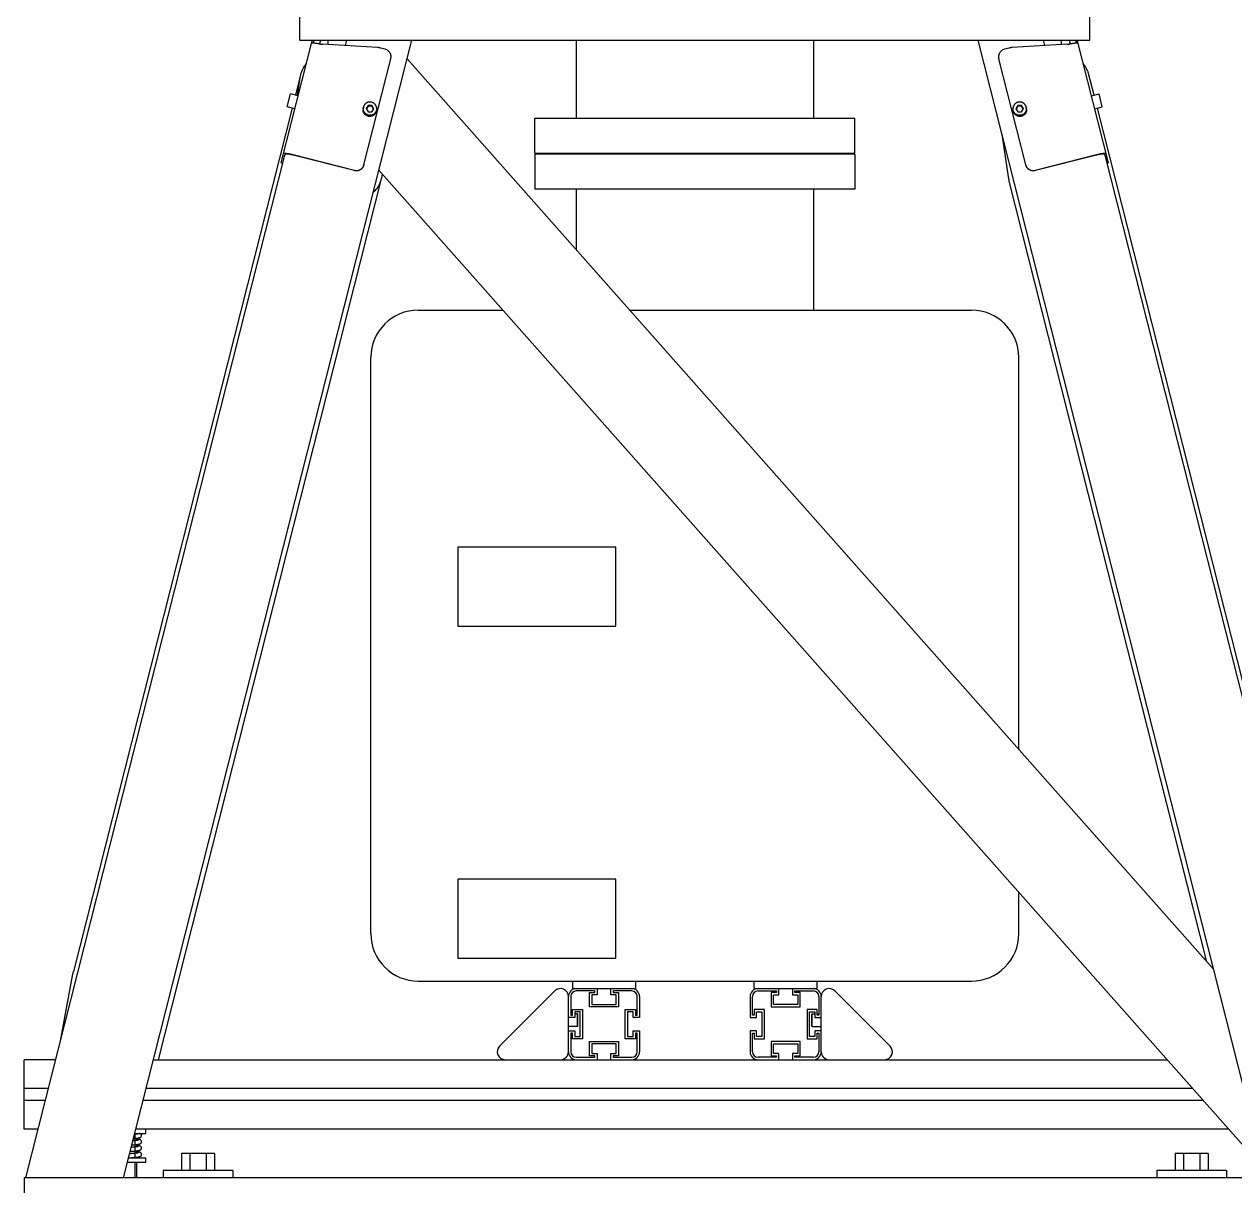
# Model space of a CAD drawing. Extents: x -50 to 48714, y -13211 to 6743.
# Drawn here: x 25577 to 26343, y -12722 to -11987 of the extents above; entities that cross this region are included whole.
import ezdxf

# ---------------------------------------------------------------- set-up
doc = ezdxf.new("R2010")
doc.units = 0
doc.header["$LTSCALE"] = 50
doc.layers.get('0').update_dxf_attribs({"linetype": 'CONTINUOUS'})

# ---------------------------------------------------------------- blocks, each defined once
blk = doc.blocks.new('SMAF_UE46_S')
for p, q in [((-249, -446), (-249, -426)), ((251, -446), (251, -426)), ((-360.4523021857995, -1166), (-178.0523021857998, -446)), ((-260.6911342960993, -523.8099206109), (-241.1102322236002, -446.5168861142997)), ((-249, -446), (251, -446)), ((-240.1408543426996, -446.7624599808), (-241.1102317799996, -446.5168843633001)), ((-240.4122777892999, -447.8338683227998), (-240.1442908319996, -446.7760250700999)), ((-239.9476978142002, -446), (-240.1408543426996, -446.7624599808)), ((-235.8213381055994, -446), (-236.4416754745998, -448.4487001405)), ((-199.7920453799998, -450.7613834617), (-234.5469776151995, -448.7258429141998)), ((-231, -448.9335836949999), (-231, -446)), ((-219.3158992713998, -446), (-220.2190345108002, -449.5650075241001)), ((-194.9930334511, -451.7903250984), (-197.9011654300002, -451.0535983303998)), ((-74, -446), (-74, -495.5)), ((76, -446), (76, -495.5)), ((180.0523021857998, -446), (362.4523021858004, -1166)), ((199.9011653885, -451.053598341), (196.9930334512001, -451.7903250984)), ((236.5469776153004, -448.7258429141998), (201.7920453800007, -450.7613834617)), ((221.3158992714007, -446), (222.2190345109002, -449.5650075241001)), ((233, -448.9335836949999), (233, -446)), ((237.8213381057003, -446), (238.4416754745998, -448.4487001405)), ((241.9476978142002, -446), (242.1408547863002, -446.7624617317997)), ((242.1408543427005, -446.7624599808), (243.1102317801005, -446.5168843633001)), ((242.1442908320005, -446.7760250700999), (242.4122777893999, -447.8338683227998)), ((262.6911342962003, -523.8099206109), (243.1102322237002, -446.5168861142997)), ((-208.3641696365994, -524.9314533399997), (-191.3606811557001, -457.8124198626997)), ((-181.0884419801996, -457.9847623462997), (328.9398164616005, -1033.7138721411)), ((210.3641696367004, -524.9314533399997), (193.3606811558002, -457.8124198626997)), ((-248.8391254601001, -469.7630857015997), (-251.6467155648998, -480.8456782204998)), ((-250.4594443184997, -481.2025610728001), (-248.7497188035995, -469.7857353878999)), ((-248.7497188035995, -469.7857353878999), (-248.3531909318999, -467.9056610049997)), ((253.6275731973001, -480.8505276203), (250.4025353754005, -468.1201151654)), ((-256.8520948083997, -488.2954898604999), (-254.7647052334996, -480.0557941700999)), ((-249.9178164597997, -481.2836659937998), (-254.7647036466997, -480.0557879063999)), ((251.9178164598006, -481.2836659937998), (256.7647036467006, -480.0557879063999)), ((258.8520948084006, -488.2954898604999), (256.7647052335005, -480.0557941700999)), ((-253.7341083133997, -489.0853864381997), (-392.1284049276001, -1035.3786625467)), ((-252.0052092082997, -489.5233742114997), (-256.8520963951996, -488.2954961241999)), ((-208.8291666919995, -489.1003621397999), (-208.6486408081, -488.3877599666998)), ((-205.7101406248994, -487.3987980730999), (-206.8914945504994, -489.4192826254998)), ((-206.8914945504994, -489.4192826254998), (-205.7101406248994, -491.4519408932997)), ((-205.8004035668, -487.7550991597), (-206.8326407627001, -489.5205474842001)), ((-205.8004035668, -487.7550991597), (-205.7101406248994, -487.3987980730999)), ((-203.4376957156001, -487.7672728750999), (-205.8004035668, -487.7550991597)), ((-203.3474327735994, -487.4109717885999), (-205.7101406248994, -487.3987980730999)), ((-203.4376957156001, -487.7672728750999), (-203.3474327735994, -487.4109717885999)), ((-202.3151955776993, -489.6986662842), (-203.4376957156001, -487.7672728750999)), ((-202.1660788479994, -489.4436300563998), (-203.3474327735994, -487.4109717885999)), ((-203.3474327735994, -491.4641146087997), (-202.1660788479994, -489.4436300563998)), ((205.3474327737003, -487.4109717885999), (204.1660788481004, -489.4436300563998)), ((204.1660788481004, -489.4436300563998), (205.3474327737003, -491.4641146087997)), ((205.4376957156001, -487.7672728750999), (204.3151955778003, -489.6986662842)), ((207.7101406249003, -487.3987980730999), (205.3474327737003, -487.4109717885999)), ((205.4376957156001, -487.7672728750999), (205.3474327737003, -487.4109717885999)), ((207.8004035668, -487.7550991597), (205.4376957156001, -487.7672728750999)), ((207.8004035668, -487.7550991597), (207.7101406249003, -487.3987980730999)), ((208.8914945505003, -489.4192826254998), (207.7101406249003, -487.3987980730999)), ((207.7101406249003, -491.4519408932997), (208.8914945505003, -489.4192826254998)), ((208.8326407627001, -489.5205474842001), (207.8004035668, -487.7550991597)), ((210.8291666920004, -489.1003621397999), (210.6486408082001, -488.3877599666998)), ((254.0052092083006, -489.5233742114997), (258.8520963952005, -488.2954961241999)), ((396.3149243403004, -1044.0900716058), (255.7149659458, -489.0902358379999)), ((-205.7101406248994, -491.4519408932997), (-203.3474327735994, -491.4641146087997)), ((-200.5894584742, -491.1877548882999), (-200.4089325903997, -490.4751527151998)), ((-100.25, -495.5), (102.25, -495.5)), ((-100.25, -517.6999999999998), (-100.25, -495.5)), ((102.25, -517.6999999999998), (102.25, -495.5)), ((202.5894584743, -491.1877548882999), (202.4089325904006, -490.4751527151998)), ((205.3474327737003, -491.4641146087997), (207.7101406249003, -491.4519408932997)), ((195.1587990145999, -505.6309085345997), (199.2361883160002, -532.6103228773)), ((-422.3476978141998, -1166), (-258.4086281648997, -518.8720934896)), ((-258.2642074577998, -518.3020117512001), (-258.4086281648997, -518.8720934896)), ((-214.4616968917999, -528.6403123641999), (-253.2367943870995, -518.8172876653998)), ((-214.4255917149994, -528.4977919295998), (-253.2006892103, -518.6747672307997)), ((-100.25, -517.6999999999998), (102.25, -517.6999999999998)), ((102.25, -518.1999999999998), (-100.25, -518.1999999999998)), ((-100.25, -518.1999999999998), (-100.25, -540.4000000000001)), ((102.25, -518.1999999999998), (102.25, -540.4000000000001)), ((255.2006892103, -518.6747672307997), (216.4255917151004, -528.4977919295998)), ((255.2367943871004, -518.8172876653998), (216.4616968918999, -528.6403123641999)), ((260.4086281649006, -518.8720934896), (260.2642074578998, -518.3020117512001)), ((260.4086281649006, -518.8720934896), (424.3476978141998, -1166)), ((-260.6911351618, -523.8099240281999), (-259.7217577244, -524.0554996456999)), ((-198.9134976441001, -528.3468241777), (361.0425980509999, -1160.4353784153)), ((262.6911351619001, -523.8099240281999), (261.7217577245001, -524.0554996456999)), ((-197.4530749021997, -533.9166525709998), (-338.6315229174998, -1091.2)), ((-197.0863037831996, -532.0933011388997), (-197.4828316548001, -533.9733755217999)), ((-196.8705950884996, -530.6528894795997), (-197.0863037831996, -532.0933011388997)), ((199.2361883160002, -532.6103228773), (199.6324036187007, -534.4855106185)), ((324.9468973396006, -1029.2065929197), (199.6034672533006, -534.4298952106001)), ((102.25, -540.4000000000001), (-100.25, -540.4000000000001)), ((-74, -540.4000000000001), (-74, -578.8681297874)), ((76, -540.4000000000001), (76, -616.9000000000001)), ((-174, -616.9000000000001), (-120.4658018863001, -616.9000000000001)), ((-40.30823732930003, -616.9000000000001), (176, -616.9000000000001)), ((-204, -1011.5), (-204, -646.9000000000001)), ((206, -894.9371868922999), (206, -646.9000000000001)), ((-49, -766.9000000000001), (-149, -766.9000000000001)), ((-149, -766.9000000000001), (-149, -816.9000000000001)), ((-49, -816.9000000000001), (-49, -766.9000000000001)), ((-149, -816.9000000000001), (-49, -816.9000000000001)), ((-49, -976.9000000000001), (-149, -976.9000000000001)), ((-149, -976.9000000000001), (-149, -1026.9)), ((-49, -1026.9), (-49, -976.9000000000001)), ((206, -1011.5), (206, -985.4204934971999)), ((-149, -1026.9), (-49, -1026.9)), ((-400.3767912275998, -1079.272737158), (-392.7449682641, -1038.1880358901)), ((-392.7449682641, -1038.1880358901), (-392.1144844072996, -1035.3405451817)), ((-174, -1041.5), (176, -1041.5)), ((-76.5, -1041.5), (-76.5, -1046.2)), ((-36.5, -1041.5), (-36.5, -1046.2)), ((38.5, -1046.2), (38.5, -1041.5)), ((78.5, -1046.2), (78.5, -1041.5)), ((-87.53553390589968, -1047.664466094), (-122.5355339058997, -1082.664466094)), ((-76.5, -1046.2), (-36.5, -1046.2)), ((-62.25, -1047.7), (-74, -1047.7)), ((-65.75, -1057.7), (-65.75, -1048.7)), ((-65.75, -1048.7), (-62.25, -1048.7)), ((-62.25, -1048.7), (-62.25, -1047.7)), ((-60.75, -1046.2), (-60.75, -1050.2)), ((-52.25, -1050.2), (-52.25, -1046.2)), ((-39, -1047.7), (-50.75, -1047.7)), ((-50.75, -1047.7), (-50.75, -1048.7)), ((-50.75, -1048.7), (-47.25, -1048.7)), ((-47.25, -1048.7), (-47.25, -1057.7)), ((38.5, -1046.2), (78.5, -1046.2)), ((41, -1047.7), (52.75, -1047.7)), ((49.25, -1048.7), (49.25, -1057.7)), ((52.75, -1048.7), (49.25, -1048.7)), ((52.75, -1047.7), (52.75, -1048.7)), ((54.25, -1050.2), (54.25, -1046.2)), ((62.75, -1046.2), (62.75, -1050.2)), ((64.25, -1048.7), (64.25, -1047.7)), ((64.25, -1047.7), (76, -1047.7)), ((67.75, -1048.7), (64.25, -1048.7)), ((67.75, -1057.7), (67.75, -1048.7)), ((89.53553390600064, -1047.664466094), (124.5355339060006, -1082.664466094)), ((-79, -1086.2), (-79, -1051.2)), ((-77.5, -1051.2), (-77.5, -1062.95)), ((-64.25, -1050.2), (-64.25, -1056.2)), ((-60.75, -1050.2), (-64.25, -1050.2)), ((-64.25, -1056.2), (-48.75, -1056.2)), ((-48.75, -1050.2), (-52.25, -1050.2)), ((-48.75, -1056.2), (-48.75, -1050.2)), ((-35.5, -1062.95), (-35.5, -1051.2)), ((-34, -1051.2), (-34, -1064.45)), ((36, -1051.2), (36, -1064.45)), ((37.5, -1062.95), (37.5, -1051.2)), ((50.75, -1056.2), (50.75, -1050.2)), ((50.75, -1050.2), (54.25, -1050.2)), ((66.25, -1056.2), (50.75, -1056.2)), ((62.75, -1050.2), (66.25, -1050.2)), ((66.25, -1050.2), (66.25, -1056.2)), ((79.5, -1051.2), (79.5, -1062.95)), ((81, -1086.2), (81, -1051.2)), ((-75, -1064.45), (-79, -1064.45)), ((-76.5, -1062.2), (-77.5, -1062.2)), ((-77.5, -1062.95), (-76.5, -1062.95)), ((-76.5, -1062.95), (-76.5, -1059.45)), ((-76.5, -1059.45), (-70, -1059.45)), ((-75, -1060.95), (-75, -1064.45)), ((-71.5, -1060.95), (-75, -1060.95)), ((-73.18943750000017, -1062.2), (-75, -1062.2)), ((-73.18943750000017, -1070.2), (-73.18943750000017, -1062.2)), ((-73, -1062.3894375), (-73.18943750000017, -1062.2)), ((-73, -1070.0105625), (-73, -1062.3894375)), ((-71.5, -1076.45), (-71.5, -1060.95)), ((-70, -1059.45), (-70, -1077.95)), ((-47.25, -1057.7), (-65.75, -1057.7)), ((-43, -1059.45), (-36.5, -1059.45)), ((-43, -1077.95), (-43, -1059.45)), ((-38, -1060.95), (-41.5, -1060.95)), ((-41.5, -1060.95), (-41.5, -1076.45)), ((-38, -1064.45), (-38, -1060.95)), ((-34, -1064.45), (-38, -1064.45)), ((-36.5, -1059.45), (-36.5, -1062.95)), ((-36.5, -1062.95), (-35.5, -1062.95)), ((36, -1064.45), (40, -1064.45)), ((38.5, -1062.95), (37.5, -1062.95)), ((45, -1059.45), (38.5, -1059.45)), ((38.5, -1059.45), (38.5, -1062.95)), ((40, -1060.95), (43.5, -1060.95)), ((40, -1064.45), (40, -1060.95)), ((43.5, -1060.95), (43.5, -1076.45)), ((45, -1077.95), (45, -1059.45)), ((49.25, -1057.7), (67.75, -1057.7)), ((72, -1059.45), (72, -1077.95)), ((78.5, -1059.45), (72, -1059.45)), ((73.5, -1076.45), (73.5, -1060.95)), ((73.5, -1060.95), (77, -1060.95)), ((75, -1062.3894375), (75.18943750000017, -1062.2)), ((75, -1070.0105625), (75, -1062.3894375)), ((75.18943750000017, -1070.2), (75.18943750000017, -1062.2)), ((75.18943750000017, -1062.2), (77, -1062.2)), ((77, -1060.95), (77, -1064.45)), ((77, -1064.45), (81, -1064.45)), ((78.5, -1062.95), (78.5, -1059.45)), ((78.5, -1062.2), (79.5, -1062.2)), ((79.5, -1062.95), (78.5, -1062.95)), ((-73.18943750000017, -1070.2), (-79, -1070.2)), ((-73, -1070.0105625), (-73.18943750000017, -1070.2)), ((75, -1070.0105625), (75.18943750000017, -1070.2)), ((75.18943750000017, -1070.2), (81, -1070.2)), ((-79, -1072.95), (-75, -1072.95)), ((-77.5, -1074.45), (-77.5, -1086.2)), ((-76.5, -1074.45), (-77.5, -1074.45)), ((-76.5, -1077.95), (-76.5, -1074.45)), ((-70, -1077.95), (-76.5, -1077.95)), ((-75, -1072.95), (-75, -1076.45)), ((-75, -1076.45), (-71.5, -1076.45)), ((-65.75, -1088.7), (-65.75, -1079.7)), ((-65.75, -1079.7), (-47.25, -1079.7)), ((-47.25, -1079.7), (-47.25, -1088.7)), ((-36.5, -1077.95), (-43, -1077.95)), ((-41.5, -1076.45), (-38, -1076.45)), ((-38, -1076.45), (-38, -1072.95)), ((-38, -1072.95), (-34, -1072.95)), ((-36.5, -1074.45), (-36.5, -1077.95)), ((-35.5, -1074.45), (-36.5, -1074.45)), ((-35.5, -1086.2), (-35.5, -1074.45)), ((-34, -1072.95), (-34, -1086.2)), ((36, -1072.95), (36, -1086.2)), ((40, -1072.95), (36, -1072.95)), ((37.5, -1086.2), (37.5, -1074.45)), ((37.5, -1074.45), (38.5, -1074.45)), ((38.5, -1074.45), (38.5, -1077.95)), ((38.5, -1077.95), (45, -1077.95)), ((40, -1076.45), (40, -1072.95)), ((43.5, -1076.45), (40, -1076.45)), ((49.25, -1079.7), (49.25, -1088.7)), ((67.75, -1079.7), (49.25, -1079.7)), ((67.75, -1088.7), (67.75, -1079.7)), ((72, -1077.95), (78.5, -1077.95)), ((77, -1076.45), (73.5, -1076.45)), ((77, -1072.95), (77, -1076.45)), ((81, -1072.95), (77, -1072.95)), ((78.5, -1077.95), (78.5, -1074.45)), ((78.5, -1074.45), (79.5, -1074.45)), ((79.5, -1074.45), (79.5, -1086.2)), ((-64.25, -1081.2), (-64.25, -1087.2)), ((-48.75, -1081.2), (-64.25, -1081.2)), ((-64.25, -1087.2), (-60.75, -1087.2)), ((-60.75, -1087.2), (-60.75, -1091.2)), ((-52.25, -1091.2), (-52.25, -1087.2)), ((-52.25, -1087.2), (-48.75, -1087.2)), ((-48.75, -1087.2), (-48.75, -1081.2)), ((50.75, -1087.2), (50.75, -1081.2)), ((50.75, -1081.2), (66.25, -1081.2)), ((54.25, -1087.2), (50.75, -1087.2)), ((54.25, -1091.2), (54.25, -1087.2)), ((62.75, -1087.2), (62.75, -1091.2)), ((66.25, -1087.2), (62.75, -1087.2)), ((66.25, -1081.2), (66.25, -1087.2)), ((-423.3476978141998, -1135.2), (-423.3476978141998, -1091.2)), ((-403.3983644808995, -1091.2), (-423.3476978141998, -1091.2)), ((-341.5029688524, -1091.2), (299.7081981136998, -1091.2)), ((-74, -1089.7), (-62.25, -1089.7)), ((-62.25, -1088.7), (-65.75, -1088.7)), ((-62.25, -1089.7), (-62.25, -1088.7)), ((-50.75, -1088.7), (-50.75, -1089.7)), ((-47.25, -1088.7), (-50.75, -1088.7)), ((-50.75, -1089.7), (-39, -1089.7)), ((52.75, -1089.7), (41, -1089.7)), ((49.25, -1088.7), (52.75, -1088.7)), ((52.75, -1088.7), (52.75, -1089.7)), ((64.25, -1089.7), (64.25, -1088.7)), ((64.25, -1088.7), (67.75, -1088.7)), ((76, -1089.7), (64.25, -1089.7)), ((-408.0216978141998, -1109.45), (-423.3476978141998, -1109.45)), ((315.8755510548999, -1109.45), (-346.1263021857994, -1109.45)), ((-409.9216978141994, -1116.95), (-423.3476978141998, -1116.95)), ((322.5196687019006, -1116.95), (-348.0263021858, -1116.95)), ((-414.5450311474997, -1135.2), (-423.3476978141998, -1135.2)), ((-353.3476978141998, -1137.9555090596), (-353.3476978141998, -1153.4)), ((-353.3336355190995, -1137.9), (-346.3476978141998, -1137.9)), ((338.6870216430998, -1135.2), (-352.6496355190993, -1135.2)), ((-352.3476978141998, -1137.9), (-352.3476978141998, -1138.3507901826)), ((-352.3476978141998, -1140.8686093913), (-352.3476978141998, -1142.3505484487)), ((-349.0977114788993, -1139.152811935), (-349.0976978141998, -1139.15)), ((-346.3476978141998, -1137.9), (-346.3476978141998, -1135.2)), ((-352.3476978141998, -1144.8682970837), (-352.3476978141998, -1146.3505531473)), ((-352.3476978141998, -1148.8682856227), (-352.3476978141998, -1150.350705026)), ((-357.9443021857996, -1156.1), (-346.3476978141998, -1156.1)), ((-357.2603021857994, -1153.4), (-346.3476978141998, -1153.4)), ((-357.2388709026, -1153.3154028297), (-356.0035833674001, -1153.2149799368)), ((-355.8989102418, -1150.6975825411), (-356.5901734791996, -1150.7547551057)), ((-353.3476978141998, -1156.1), (-353.3476978141998, -1166)), ((-352.3476978141998, -1152.8683430632), (-352.3476978141998, -1153.4)), ((-352.3476978141998, -1156.1), (-352.3476978141998, -1166)), ((-346.3476978141998, -1156.1), (-346.3476978141998, -1153.4)), ((-323.7400026595997, -1150.6), (-323.7400026595997, -1161.4)), ((-302.9553929688, -1150.6), (-323.7400026595997, -1150.6)), ((-318.5438502368997, -1150.6), (-318.5438502368997, -1161.4)), ((-308.1515453914999, -1150.6), (-308.1515453914999, -1161.4)), ((-302.9553929688, -1150.6), (-302.9553929688, -1161.4)), ((304.9553929688, -1150.6), (304.9553929688, -1161.4)), ((325.7400026597006, -1150.6), (304.9553929688, -1150.6)), ((310.1515453914999, -1150.6), (310.1515453914999, -1161.4)), ((320.5438502369007, -1150.6), (320.5438502369007, -1161.4)), ((325.7400026597006, -1150.6), (325.7400026597006, -1161.4)), ((-335.3476978141998, -1161.4), (-335.3476978141998, -1166)), ((-291.3476978141998, -1161.4), (-335.3476978141998, -1161.4)), ((-291.3476978141998, -1161.4), (-291.3476978141998, -1166)), ((293.3476978141998, -1161.4), (293.3476978141998, -1166)), ((337.3476978141998, -1161.4), (293.3476978141998, -1161.4)), ((337.3476978141998, -1161.4), (337.3476978141998, -1166)), ((425.3476978141998, -1166), (-423.3476978141998, -1166)), ((-423.3476978141998, -1166), (-423.3476978141998, -1176))]:
    blk.add_line(p, q)
for points in [[(-354.1321535857996, -1141.052045), (-353.4868971923997, -1140.9903815466), (-352.8965968854, -1140.9299096386), (-352.3795792989995, -1140.872487533), (-351.9310080016994, -1140.8179222243), (-351.5415274350999, -1140.7654962376), (-351.2025316845002, -1140.7143631347), (-350.9084330576998, -1140.6638907898), (-350.6544684874998, -1140.613477954), (-350.4331881993994, -1140.5616790371), (-350.2340402013997, -1140.5053289735), (-350.0437950467995, -1140.4380672095), (-349.8477595484001, -1140.3475552823), (-349.6372431483996, -1140.2132208895), (-349.4203176006995, -1140.01009629), (-349.2382332011994, -1139.7386712317), (-349.1259044952994, -1139.4182746282), (-349.0977009807993, -1139.1527720507)], [(-351.0047927726, -1138.1272271453), (-351.0814284492999, -1138.1473606348), (-351.1976877088, -1138.1735677347), (-351.3517313394996, -1138.2038780168), (-351.5426136553997, -1138.2371491122), (-351.7697500792001, -1138.2726625328), (-352.0325527674995, -1138.3099525979), (-352.3302772080997, -1138.3486926809), (-352.6621566115, -1138.388652119), (-353.0273205311996, -1138.4296586089), (-353.4245737578995, -1138.4715790722), (-353.4798339454001, -1138.4770990511)], [(-350.9702072279997, -1138.1164543788), (-350.9711307207999, -1138.1167808808), (-351.0047927726, -1138.1272271453)], [(-356.2042705867998, -1149.2314542145), (-355.6326094239994, -1149.1839934475), (-354.9600105827994, -1149.1263886473), (-354.3167304269, -1149.0690333139), (-353.7146597637993, -1149.0126160427), (-353.1606321240997, -1148.9575214259), (-352.6582487630994, -1148.9040208684), (-352.2091409907998, -1148.852341823), (-351.8115227363996, -1148.8024251334), (-351.4612289931001, -1148.7539265735), (-351.1535870033995, -1148.7064028437), (-350.8831647769994, -1148.6591902093), (-350.6445777894996, -1148.6113505391), (-350.4317694696001, -1148.5613320344), (-350.2363761103998, -1148.5060462758), (-350.0465541246995, -1148.4391031377), (-349.8513194418001, -1148.3493447028), (-349.6417426463995, -1148.216479674), (-349.4236064850002, -1148.0137061471), (-349.2393224746002, -1147.7405969821), (-349.1259773996999, -1147.4182651307), (-349.0977377636, -1147.1497386011)], [(-350.9708471657996, -1146.1166438093), (-350.9718648386997, -1146.1170020913), (-351.0052810829993, -1146.1273709187), (-351.0785465633999, -1146.1466723315), (-351.1879602896997, -1146.171513066), (-351.3303934235, -1146.1998862494), (-351.5033034055996, -1146.2305777367), (-351.7050375266999, -1146.2628986494), (-351.9347140386999, -1146.2964704903), (-352.1915935029001, -1146.3310413545), (-352.4747791203999, -1146.3664372961), (-352.7832170679994, -1146.4025229023), (-353.1158567062994, -1146.4391987072), (-353.4716190385998, -1146.4763883189), (-353.8493780477002, -1146.5140306438), (-354.2479052386998, -1146.552076406), (-354.6656882124998, -1146.5904842901), (-355.1021473482997, -1146.6293112667), (-355.5549797904996, -1146.668464229)], [(-355.1688393149998, -1145.1442255103), (-354.7156380895995, -1145.104904524), (-354.0260788118994, -1145.0421781919), (-353.3674736863995, -1144.9785161823), (-352.7677981652996, -1144.9160461548), (-352.2451008726994, -1144.8566358017), (-351.7951332320999, -1144.8002353263), (-351.4063822922999, -1144.7458372512), (-351.0684688755, -1144.6922083472), (-350.7744333139999, -1144.6382583075), (-350.5187537354996, -1144.5827882737), (-350.2923227320998, -1144.5230257043), (-350.0818863594995, -1144.452891885), (-349.8723792699993, -1144.3604373818), (-349.6519307904, -1144.2241363807), (-349.4280546639993, -1144.0187278645), (-349.2421552082997, -1143.745884775), (-349.1273207455997, -1143.423652482), (-349.0979465347, -1143.1497616782)], [(-350.9702998843995, -1142.1164884625), (-350.9714302022994, -1142.1168839695), (-351.0058444935994, -1142.1275142267), (-351.0794692073996, -1142.1468675317), (-351.1881319253998, -1142.171537292), (-351.32911582, -1142.1996566591), (-351.5003639171, -1142.2301027146), (-351.7001160499995, -1142.262151403), (-351.9274778845001, -1142.2954353926), (-352.1815166609995, -1142.3297091568), (-352.4613554688995, -1142.3648012385), (-352.7662046878995, -1142.4005949956), (-353.0953069323996, -1142.4370077117), (-353.4479033164998, -1142.4739788878), (-353.8230904385, -1142.5114648151), (-354.2196853360001, -1142.5494277868), (-354.5184668111997, -1142.5769656269)], [(-349.0979465360997, -1143.1499879973), (-349.1257297289994, -1142.88354203), (-349.2366892305999, -1142.5646611744), (-349.4173795730994, -1142.2933409835), (-349.6345607267995, -1142.0887657596), (-349.8467087703993, -1141.9529737999), (-350.0437338400998, -1141.8619765531), (-350.2336200733998, -1141.794837744), (-350.4304639779002, -1141.7390217434), (-350.6475285442002, -1141.6879920519), (-350.8948892766994, -1141.6386074304), (-351.1801830509994, -1141.5892732656), (-351.5090843205999, -1141.5391694887), (-351.8859495124998, -1141.4878714116), (-352.3164977643, -1141.4348791618), (-352.3476978141998, -1141.4313697477)], [(-349.0977377702993, -1147.1499638191), (-349.1312188225002, -1146.8576915775), (-349.2460531322995, -1146.5459875368), (-349.4188428015996, -1146.291562637), (-349.6288946707, -1146.0931432435), (-349.8406630006002, -1145.9562625589), (-350.0417248033, -1145.8627811222), (-350.2373517078995, -1145.7936384088), (-350.4379619001002, -1145.7370818426), (-350.6575108881998, -1145.6858742774), (-350.9069233713999, -1145.6364316323), (-351.1954444888997, -1145.5868314985), (-351.5291717380996, -1145.536283466), (-351.9119718347001, -1145.484505919), (-352.3458307666997, -1145.4314477503), (-352.3476978141998, -1145.4312386843)], [(-356.0035833674001, -1153.2149799368), (-355.3005508161996, -1153.1558141178), (-354.6398245995997, -1153.0981669786), (-354.0249360197995, -1153.0420740316), (-353.4582813829002, -1152.9875611001), (-352.9411747118002, -1152.9346482971), (-352.4738028177999, -1152.8833343863), (-352.0553546524998, -1152.8335894003), (-351.6835003557999, -1152.7852747723), (-351.3548918243996, -1152.7381151701), (-351.0655554434998, -1152.6917137369), (-350.8107467550999, -1152.6454253795), (-350.5852672125993, -1152.5982496947), (-350.3832262020996, -1152.5485866002), (-350.1963039853999, -1152.4932186875), (-350.0127872609, -1152.4254319546), (-349.8221950073994, -1152.3336660564), (-349.6171493153997, -1152.1977536514), (-349.4069870564999, -1151.9944896572), (-349.2321150643002, -1151.7263527885), (-349.1245944960001, -1151.4117972406), (-349.0977549764993, -1151.1499284339)], [(-350.9700526938996, -1150.1164050728), (-350.9701672468, -1150.1164423495), (-350.9980019732002, -1150.1252499024), (-351.0655763281993, -1150.1434595075), (-351.1685342004994, -1150.1673568717), (-351.3034931487, -1150.1948107501), (-351.4677056397995, -1150.2245444915), (-351.6596405316996, -1150.2558999004), (-351.8783220311998, -1150.2884920231), (-352.1231503384997, -1150.3220917568), (-352.3936320918001, -1150.3565582642), (-352.6892948618997, -1150.3917964284), (-353.0097571945998, -1150.4277472415), (-353.3546217837002, -1150.4643767656), (-353.7233611437996, -1150.5016631377), (-354.1154201264999, -1150.5395953487), (-354.5300828017998, -1150.5781653986), (-354.9662932975998, -1150.6173558209), (-355.4229769210997, -1150.657161842), (-355.8989102418, -1150.6975825411)], [(-349.0977550170001, -1151.1501511172), (-349.1274994617997, -1150.8745425461), (-349.2433369241999, -1150.5513643065), (-349.4267909366999, -1150.2824496166), (-349.6441975023999, -1150.0814784046), (-349.8547400571997, -1149.9486918886), (-350.0490846986995, -1149.8598043501), (-350.2393238228997, -1149.7930037375), (-350.4387994437993, -1149.7368825756), (-350.6561341465995, -1149.6861929173), (-350.8964183746994, -1149.6383851683), (-351.1660205033995, -1149.5915991238), (-351.4690973129, -1149.5449440653), (-351.8086577767999, -1149.4979454061), (-352.1866514297999, -1149.4503494251), (-352.3476978141998, -1149.4316910986)]]:
    blk.add_lwpolyline(points)
for centre, radius, start, end in [((-174, -646.9000000000001), 30, 90, 180), ((176, -646.9000000000001), 30, 0, 90), ((-174, -1011.5), 30, 180, 270), ((176, -1011.5), 30, 270, 0), ((-84, -1051.2), 5, 0, 135), ((-74, -1051.2), 5, 90, 180), ((-74, -1051.2), 3.5, 90, 180), ((-39, -1051.2), 5, 0, 90), ((-39, -1051.2), 3.5, 0, 90), ((41, -1051.2), 5, 90, 180), ((41, -1051.2), 3.5, 90, 180), ((76, -1051.2), 5, 0, 90), ((76, -1051.2), 3.5, 0, 90), ((86, -1051.2), 5, 45, 180), ((-119, -1086.2), 5, 135, 270), ((-84, -1086.2), 5, 270, 0), ((-74, -1086.2), 5, 180, 270), ((-74, -1086.2), 3.5, 180, 270), ((-39, -1086.2), 3.5, 270, 0), ((-39, -1086.2), 5, 270, 0), ((41, -1086.2), 5, 180, 270), ((41, -1086.2), 3.5, 180, 270), ((76, -1086.2), 3.5, 270, 0), ((76, -1086.2), 5, 270, 0), ((86, -1086.2), 5, 180, 270), ((121, -1086.2), 5, 270, 45)]:
    blk.add_arc(centre, radius, start, end)
for points, start_tangent, end_tangent in [([(-241.4891996142997, -448.0128100249999), (-241.4523564101, -447.9751726119998), (-241.3583671188999, -447.9270004527998)], (0.2455756170504386, 0.9693774374877396), (0.91722338430015, 0.3983732713084295)), ([(-241.3583671188999, -447.9270004527998), (-240.9891117558, -447.8470717855998), (-240.4102472275999, -447.8338218442), (-239.6446497200996, -447.8877742539999), (-238.7225749322997, -448.0067968659), (-237.6804623991993, -448.1861860176), (-236.5594954354001, -448.4188524171)], (0.9172233842276707, 0.3983732714753073), (0.9758656520766491, -0.218371768086025)), ([(-236.5594954354001, -448.4188524171), (-235.4563039293998, -448.6311411221)], (0.9758656520811089, -0.2183717680660948), (0.9871916526595832, -0.1595388382784613)), ([(-235.4563039293998, -448.6311411221), (-235.0028001948995, -448.6887742254999), (-234.5469776151995, -448.7258429141998)], (0.988915955968212, -0.1484763685960745), (0.99828927156181, -0.05846819891693936)), ([(-197.9011654300002, -451.0535983303998), (-198.5249526344996, -450.9163852542997), (-199.1561040933993, -450.8188476924997), (-199.7920453799998, -450.7613834617)], (-0.9693774290239615, 0.245575650460087), (-0.9982892715626087, 0.05846819890330384)), ([(-191.3606811557001, -457.8124198626997), (-191.2119664360998, -456.7158997351999), (-191.3142273450994, -455.6081890457999), (-191.6597461547999, -454.5578381797), (-192.2376667478002, -453.5997007815999), (-193.0083465531998, -452.7995004651998), (-193.9459221546995, -452.1832610813999), (-194.9930334511, -451.7903250984)], (0.2455756174704517, 0.9693774373813362), (-0.9693774373813362, 0.2455756174704517)), ([(196.9930334512001, -451.7903250984), (195.9459221547004, -452.1832610813999), (195.0083465532007, -452.7995004651998), (194.2376667478002, -453.5997007815999), (193.6597461547999, -454.5578381797), (193.3142273452004, -455.6081890457999), (193.2119664361999, -456.7158997351999), (193.3606811558002, -457.8124198626997)], (-0.9693774373813362, -0.2455756174704517), (0.2455756174704517, -0.9693774373813362)), ([(201.7920453800007, -450.7613834617), (201.1561040934002, -450.8188476924997), (200.5249526345006, -450.9163852542997), (199.9011653885, -451.053598341)], (-0.9982892715626352, -0.05846819890285108), (-0.9693774279934807, -0.245575654527773)), ([(236.5469776153004, -448.7258429141998), (237.0028001949004, -448.6887742254999), (237.4563039294999, -448.6311411221)], (0.99828927156181, 0.05846819891693936), (0.988915955968212, 0.1484763685960745)), ([(237.4563039294999, -448.6311411221), (238.5594954354001, -448.4188524171)], (0.9871916526595832, 0.1595388382784613), (0.9758656520811089, 0.2183717680660948)), ([(238.5594954354001, -448.4188524171), (239.6804623992002, -448.1861860176), (240.7225749324007, -448.0067968659), (241.6446497202005, -447.8877742539999), (242.4102472277, -447.8338218442), (242.9891117558, -447.8470717855998), (243.3583671188999, -447.9270004527998)], (0.9758656520766491, 0.218371768086025), (0.9172233842276707, -0.3983732714753073)), ([(243.3583671188999, -447.9270004527998), (243.4523564102001, -447.9751726119998), (243.4891996144006, -448.0128100249999)], (0.91722338430015, -0.3983732713084295), (0.2455756170504386, -0.9693774374877396)), ([(-248.3676360488998, -467.9019506938998), (-247.7711027816995, -466.0040809779998), (-246.2408991829998, -462.8798523963001), (-244.8217144665996, -460.9507013519001)], (0.2487801801751973, 0.9685599733377362), (0.6562394143624131, 0.754552735756274)), ([(250.3875457634003, -468.0609190425998), (249.7918232356005, -466.1611319189997), (248.2661541505004, -463.0284996275), (246.8604000617006, -461.0999230897)], (-0.2486766837327126, 0.9685865510978875), (-0.6519982674256424, 0.7582204555892439)), ([(-208.8291546290002, -489.1003172894998), (-208.8882868471001, -489.3714165706001), (-208.9394434689993, -489.7451900142), (-208.9565415642001, -490.1221749124998)], (-0.2455786216488807, -0.9693766763178471), (0, -1)), ([(-200.5894705372002, -491.1877997385), (-200.6151415844997, -491.2842530425), (-200.7329087073995, -491.6426254516), (-200.8826914963001, -491.9889322808999), (-201.0632839881, -492.3203852714), (-201.2732321583999, -492.6343157583997), (-201.5108456278995, -492.9281961583997), (-201.7742112726, -493.1996603191997), (-202.0612086271994, -493.4465225708), (-202.3695269578993, -493.6667953236997), (-202.6966838665994, -493.8587050710998), (-203.0400452783997, -494.0207066686999), (-203.3968466488996, -494.1514957746999), (-203.7642152234994, -494.2500193522001), (-204.1391931663002, -494.3154841473997), (-204.5187613753997, -494.3473630761), (-204.8998637907998, -494.3453994678998), (-205.2794319998993, -494.3096091327998), (-205.6544099427001, -494.2402802332999), (-206.0217785172999, -494.1379709652001), (-206.3785798877998, -494.0035050623001), (-206.7219412996001, -493.8379651651999), (-207.0490982083002, -493.6426841037), (-207.357416539, -493.4192341661001), (-207.6444138935994, -493.1694144398998), (-207.9077795383, -492.8952363266999), (-208.1453930077996, -492.5989073473997), (-208.3553411780995, -492.2828133686999), (-208.5359336698994, -491.9494993935), (-208.6857164588, -491.6016490698998), (-208.8034835816998, -491.2420630842998), (-208.8882868471001, -490.8736366113999), (-208.9394434689993, -490.4993360046997), (-208.9565415642001, -490.1221749124998)], (-0.245578621667169, -0.9693766763132141), (0, 1)), ([(-208.6486287450998, -488.3877151163997), (-208.7077609632997, -488.6588143975), (-208.7589175850999, -489.0325878410999), (-208.7760156802997, -489.4095727394001)], (-0.2455786216488807, -0.9693766763178471), (0, -1)), ([(-200.4089446533999, -490.4751975654999), (-200.4346157005994, -490.5716508693999), (-200.5523828236001, -490.9300232784999), (-200.7021656123998, -491.2763301077998), (-200.8827581042997, -491.6077830982999), (-201.0927062744995, -491.9217135854001), (-201.330319744, -492.2155939854001), (-201.5936853886997, -492.4870581461), (-201.8806827434, -492.7339203976999), (-202.1890010739999, -492.9541931506001), (-202.5161579828, -493.1461028980998), (-202.8595193944993, -493.3081044955998), (-203.2163207651001, -493.4388936015998), (-203.5836893395999, -493.5374171792), (-203.9586672823998, -493.6028819743001), (-204.3382354915993, -493.6347609029999), (-204.7193379068995, -493.6327972947997), (-205.0989061160999, -493.5970069596997), (-205.4738840587997, -493.5276780602999), (-205.8412526333996, -493.4253687921), (-206.1980540039995, -493.2909028892), (-206.5414154156997, -493.1253629920998), (-206.8685723244998, -492.9300819306), (-207.1768906550997, -492.706631993), (-207.4638880098, -492.4568122667997), (-207.7272536544997, -492.1826341535998), (-207.9648671240002, -491.8863051743001), (-208.1748152942, -491.5702111955998), (-208.3554077860999, -491.2368972203999), (-208.5051905748996, -490.8890468968998), (-208.6229576978994, -490.5294609111997), (-208.7077609632997, -490.1610344382998), (-208.7589175850999, -489.7867338316), (-208.7760156802997, -489.4095727394001)], (-0.2455786216632813, -0.9693766763141988), (0, 1)), ([(-200.2815577182, -489.4533399425), (-200.2986558133998, -489.0761788503), (-200.3498124352, -488.7018782435998), (-200.4346157005994, -488.3334517706999), (-200.5523828236001, -487.9738657849998), (-200.7021656123998, -487.6260154613997), (-200.8827581042997, -487.2927014862998), (-201.0927062744995, -486.9766075076), (-201.330319744, -486.6802785282998), (-201.5936853886997, -486.4061004150999), (-201.8806827434, -486.1562806889001), (-202.1890010739999, -485.9328307513001), (-202.5161579828, -485.7375496897998), (-202.8595193944993, -485.5720097927001), (-203.2163207651001, -485.4375438898001), (-203.5836893395999, -485.3352346215997), (-203.9586672823998, -485.2659057221999), (-204.3382354915993, -485.2301153870999), (-204.7193379068995, -485.2281517788997), (-205.0989061160999, -485.2600307076), (-205.4738840587997, -485.3254955027001), (-205.8412526333996, -485.4240190802998), (-206.1980540039995, -485.5548081862999), (-206.5414154156997, -485.7168097837998), (-206.8685723244998, -485.9087195313), (-207.1768906550997, -486.1289922841997), (-207.4638880098, -486.3758545358), (-207.7272536544997, -486.6473186965), (-207.9648671240002, -486.9411990965), (-208.1748152942, -487.2551295835997), (-208.3554077860999, -487.5865825740998), (-208.5051905748996, -487.9328894033997), (-208.6229576978994, -488.2912618124997), (-208.6486287450998, -488.3877151163997)], (0, 1), (-0.245578621667169, -0.9693766763132141)), ([(-200.2815577182, -489.4533399425), (-200.2986558133998, -489.8303248407001), (-200.3498124352, -490.2040982844001), (-200.4089446533999, -490.4751975654999)], (0, -1), (-0.2455786216488807, -0.9693766763178471)), ([(210.6486287451999, -488.3877151163997), (210.6229576979003, -488.2912618124997), (210.5051905750006, -487.9328894033997), (210.3554077860999, -487.5865825740998), (210.1748152943001, -487.2551295835997), (209.9648671240002, -486.9411990965), (209.7272536545006, -486.6473186965), (209.4638880098, -486.3758545358), (209.1768906552006, -486.1289922841997), (208.8685723244998, -485.9087195313), (208.5414154158007, -485.7168097837998), (208.1980540040004, -485.5548081862999), (207.8412526335005, -485.4240190802998), (207.4738840588998, -485.3254955027001), (207.0989061160999, -485.2600307076), (206.7193379070004, -485.2281517788997), (206.3382354916002, -485.2301153869998), (205.9586672824998, -485.2659057221999), (205.5836893397, -485.3352346215997), (205.2163207651001, -485.4375438898001), (204.8595193946003, -485.5720097927001), (204.5161579828, -485.7375496897998), (204.1890010740999, -485.9328307513001), (203.8806827434, -486.1562806889001), (203.5936853888006, -486.4061004150999), (203.3303197441001, -486.6802785282998), (203.0927062746005, -486.9766075076), (202.8827581043006, -487.2927014862998), (202.7021656124998, -487.6260154613997), (202.5523828236001, -487.9738657849998), (202.4346157007003, -488.3334517706999), (202.3498124352, -488.7018782435998), (202.2986558133998, -489.0761788503), (202.2815577182, -489.4533399425)], (-0.2455786216652252, 0.9693766763137065), (0, -1)), ([(202.4089446533999, -490.4751975654999), (202.3498124352, -490.2040982844001), (202.2986558133998, -489.8303248407001), (202.2815577182, -489.4533399425)], (-0.2455786216488807, 0.9693766763178471), (0, 1)), ([(210.7760156804006, -489.4095727394001), (210.7589175851999, -489.7867338316), (210.7077609633006, -490.1610344382998), (210.6229576979003, -490.5294609111997), (210.5051905750006, -490.8890468968998), (210.3554077860999, -491.2368972203999), (210.1748152943001, -491.5702111955998), (209.9648671240002, -491.8863051743001), (209.7272536545006, -492.1826341535998), (209.4638880098, -492.4568122667997), (209.1768906552006, -492.706631993), (208.8685723244998, -492.9300819306), (208.5414154158007, -493.1253629920998), (208.1980540040004, -493.2909028892), (207.8412526335005, -493.4253687921), (207.4738840588998, -493.5276780602999), (207.0989061160999, -493.5970069596997), (206.7193379070004, -493.6327972947997), (206.3382354916002, -493.6347609029999), (205.9586672824998, -493.6028819743001), (205.5836893397, -493.5374171792), (205.2163207651001, -493.4388936015998), (204.8595193946003, -493.3081044955998), (204.5161579828, -493.1461028980998), (204.1890010740999, -492.9541931506001), (203.8806827434, -492.7339203976999), (203.5936853888006, -492.4870581461), (203.3303197441001, -492.2155939854001), (203.0927062746005, -491.9217135854001), (202.8827581043006, -491.6077830982999), (202.7021656124998, -491.2763301077998), (202.5523828236001, -490.9300232784999), (202.4346157007003, -490.5716508693999), (202.4089446533999, -490.4751975654999)], (0, -1), (-0.2455786216613376, 0.9693766763146913)), ([(210.9565415642001, -490.1221749124998), (210.9394434690003, -490.4993360046997), (210.8882868472001, -490.8736366113999), (210.8034835817998, -491.2420630842998), (210.6857164588, -491.6016490698998), (210.5359336700003, -491.9494993935), (210.3553411781004, -492.2828133686999), (210.1453930078005, -492.5989073473997), (209.9077795384001, -492.8952363266999), (209.6444138937004, -493.1694144398998), (209.357416539, -493.4192341661001), (209.0490982084002, -493.6426841037), (208.7219412996001, -493.8379651651999), (208.3785798878998, -494.0035050623001), (208.0217785172999, -494.1379709652001), (207.6544099427001, -494.2402802332999), (207.2794319999002, -494.3096091327998), (206.8998637907998, -494.3453994678998), (206.5187613754006, -494.3473630761), (206.1391931663002, -494.3154841473997), (205.7642152235003, -494.2500193522001), (205.3968466490005, -494.1514957746999), (205.0400452784006, -494.0207066686999), (204.6966838667004, -493.8587050710998), (204.3695269579002, -493.6667953236997), (204.0612086273004, -493.4465225708), (203.7742112726, -493.1996603191997), (203.5108456279004, -492.9281961583997), (203.2732321583999, -492.6343157583997), (203.0632839882001, -492.3203852714), (202.8826914963001, -491.9889322808999), (202.7329087075004, -491.6426254516), (202.6151415845006, -491.2842530425), (202.5894705373003, -491.1877997385)], (0, -1), (-0.245578621667169, 0.9693766763132141)), ([(210.7760156804006, -489.4095727394001), (210.7589175851999, -489.0325878410999), (210.7077609633006, -488.6588143975), (210.6486287451999, -488.3877151163997)], (0, 1), (-0.2455786216488807, 0.9693766763178471)), ([(210.9565415642001, -490.1221749124998), (210.9394434690003, -489.7451900142), (210.8882868472001, -489.3714165706001), (210.8291546290002, -489.1003172894998)], (0, 1), (-0.2455786216488807, 0.9693766763178471)), ([(-258.1466857961996, -517.8312854640999), (-258.5621618738996, -517.8312609915997), (-259.0398770791999, -517.9032046271), (-259.2335848951998, -518.0564361337001)], (-0.9996964839438595, 0.02463615209981162), (-0.24557561751036, -0.9693774373712262)), ([(-253.2367943870995, -518.8172876653998), (-254.3188314234994, -518.5621484620997), (-255.3600090392001, -518.3546795988), (-256.2960796216994, -518.2074611921998), (-257.0959021916997, -518.1254847760997), (-257.7046882733994, -518.1143657993998), (-258.1027842777994, -518.1743188289997), (-258.2642074577998, -518.3020117512001)], (-0.9693774373822609, 0.245575617466802), (-0.2455756174850759, -0.9693774373776314)), ([(-253.2006892103, -518.6747672307997), (-254.4991336539997, -518.3686001868), (-255.7485467929, -518.1196375508998), (-256.8718314918997, -517.9429754629), (-257.8316185758995, -517.8446037635999), (-258.1466857961996, -517.8312854640999)], (-0.9693774373798154, 0.2455756174764549), (-0.9996964839426978, 0.02463615214694807)), ([(260.1466857963005, -517.8312854640999), (259.8316185759004, -517.8446037635999), (258.8718314919006, -517.9429754629), (257.7485467929, -518.1196375508998), (256.4991336541007, -518.3686001868), (255.2006892103, -518.6747672307997)], (-0.9996964839426857, -0.02463615214743558), (-0.9693774373798154, -0.2455756174764549)), ([(260.2642074578998, -518.3020117512001), (260.1027842779004, -518.1743188289997), (259.7046882734003, -518.1143657993998), (259.0959021918006, -518.1254847760997), (258.2960796217003, -518.2074611921998), (257.3600090393002, -518.3546795988), (256.3188314235003, -518.5621484620997), (255.2367943871004, -518.8172876653998)], (-0.2455756174850759, 0.9693774373776314), (-0.9693774373822609, -0.245575617466802)), ([(261.2335848952998, -518.0564361337001), (261.0398770792999, -517.9032046271), (260.5621618739005, -517.8312609915997), (260.1466857963005, -517.8312854640999)], (-0.24557561751036, 0.9693774373712262), (-0.9996964839438595, -0.02463615209981162)), ([(-208.4002748133998, -525.0739737745998), (-208.7915624978996, -526.1090420842997), (-209.4088823925995, -527.0344589700999), (-210.2128100542996, -527.7936167302), (-211.1772045725002, -528.3610343002001), (-212.2359131252997, -528.6977895657997), (-213.3538015667, -528.7933113919999), (-214.4616968917999, -528.6403123641999)], (-0.2455756174704517, -0.9693774373813362), (-0.9693774373813362, 0.2455756174704517)), ([(-214.4255917149994, -528.4977919295998), (-213.3176963899996, -528.6507909573997), (-212.1998079485002, -528.5552691311), (-211.1410993956997, -528.2185138655), (-210.1767048775, -527.6510962955999), (-209.3727772157999, -526.8919385354998), (-208.7554573211, -525.9665216497001), (-208.4020329650002, -525.0720322040997)], (0.969377437380587, -0.2455756174734091), (0.2744799021892876, 0.96159283654474)), ([(-208.4020329650002, -525.0720322040997), (-208.3641696365994, -524.9314533399997)], (0.2744799022625255, 0.9615928365238349), (0.2455756173149979, 0.9693774374207178)), ([(210.3641696367004, -524.9314533399997), (210.7554573212001, -525.9665216497001), (211.3727772159, -526.8919385354998), (212.1767048776001, -527.6510962955999), (213.1410993958007, -528.2185138655), (214.1998079486002, -528.5552691311), (215.3176963900005, -528.6507909573997), (216.4255917151004, -528.4977919295998)], (0.2455756174704517, -0.9693774373813362), (0.9693774373813362, 0.2455756174704517)), ([(216.4616968918999, -528.6403123641999), (215.3538015668, -528.7933113919999), (214.2359131253006, -528.6977895657997), (213.1772045725002, -528.3610343002001), (212.2128100543005, -527.7936167302), (211.4088823926004, -527.0344589700999), (210.7915624980005, -526.1090420842997), (210.4002748134999, -525.0739737745998)], (-0.9693774373813362, -0.2455756174704517), (-0.2455756174704517, 0.9693774373813362)), ([(-197.4683865378001, -533.9770858328998), (-198.0649198050996, -535.8749555487998), (-199.5951234037993, -538.9991841305), (-201.4999047330994, -541.4579314714997), (-202.3743514590997, -542.2805637596998)], (-0.2487801801666595, -0.9685599733399293), (-0.7610839453267011, -0.6486533960181994)), ([(-351.6781371154002, -1137.915302026), (-351.8929838801996, -1138.3048399948)], (-0.4768641888342095, -0.8789769879851757), (-0.4890816133579293, -0.8722380268454276)), ([(-350.9939550432, -1138.0833825556), (-351.0802550328999, -1138.1403552038)], (-0.8568335869961443, -0.5155930606547384), (-0.8109003523402902, -0.585184260361122)), ([(-349.0976978141998, -1139.15), (-349.2651660595002, -1138.5269695799), (-349.7226978141998, -1138.0708796577), (-350.3476978141998, -1137.9039391598), (-350.9726978141998, -1138.0708796577), (-350.9939550432, -1138.0833825556)], (0, 1), (-0.8568335870344144, -0.51559306059114))]:
    blk.add_spline(points, degree=3, dxfattribs=dict(start_tangent=start_tangent, end_tangent=end_tangent))

msp = doc.modelspace()

# ---------------------------------------------------------------- block references
msp.add_blockref('SMAF_UE46_S', (26000, -11551.26479832091))

doc.saveas('drawing.dxf')
